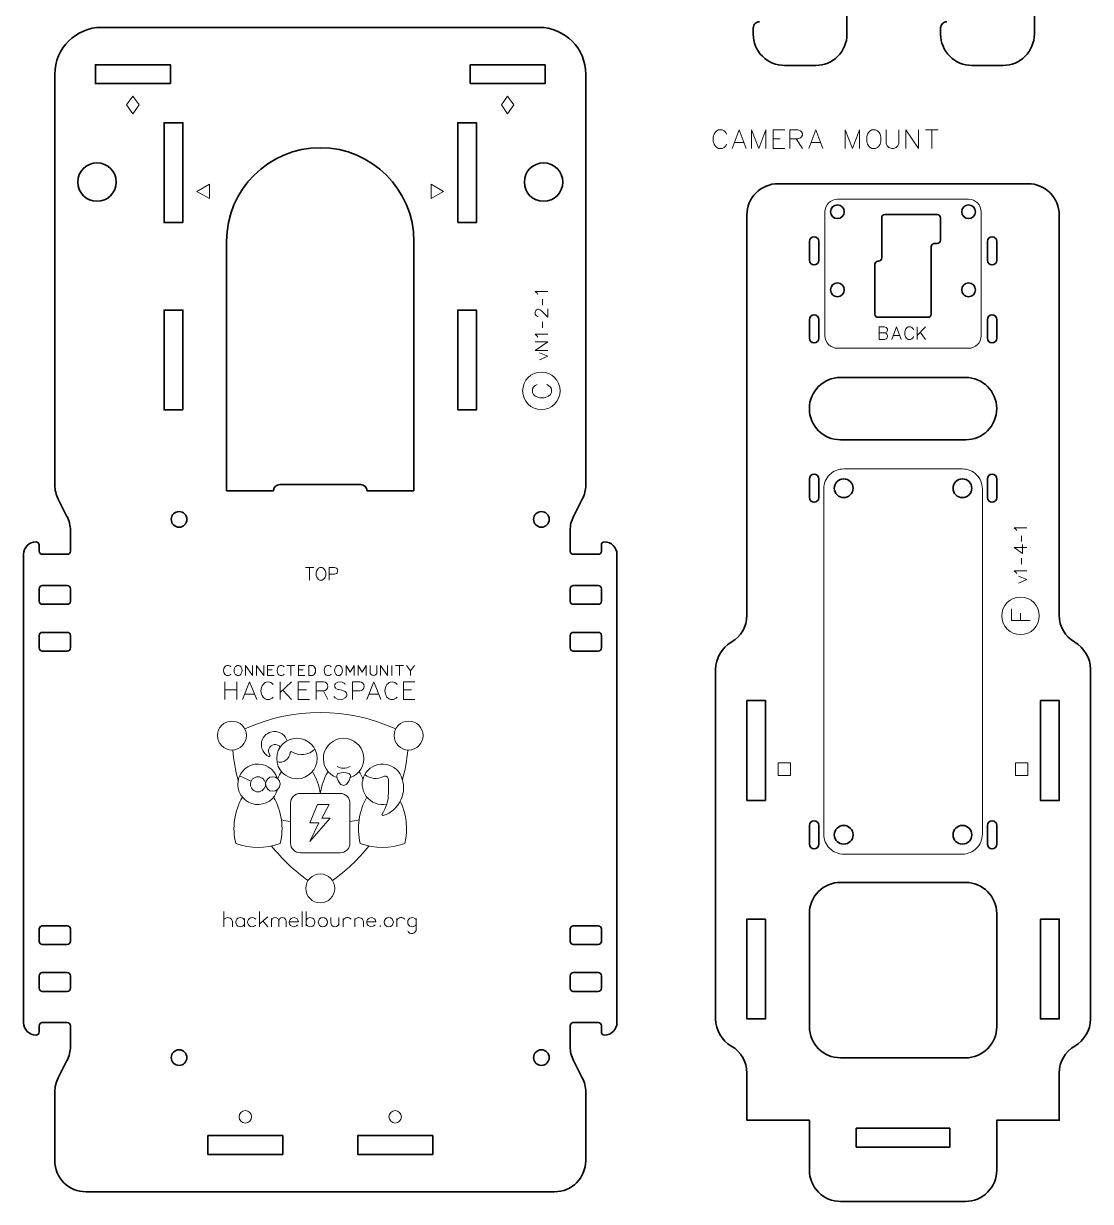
# Model space of a CAD drawing. Header units: millimetres. Extents: x 19 to 394, y 13 to 334.
# Drawn here: x 18.5 to 189.3, y 12.8 to 201.5 of the extents above; entities that cross this region are included whole.
import ezdxf

# ---------------------------------------------------------------- set-up
doc = ezdxf.new("R2010")
doc.units = ezdxf.units.MM
doc.header["$LTSCALE"] = 0.5
doc.layers.get('0').update_dxf_attribs({"lineweight": 9})
doc.layers.add('Red', color=6, linetype='Continuous', lineweight=35)

# ---------------------------------------------------------------- blocks, each defined once
blk = doc.blocks.new('CCHS Simplified Logo')
for p, q in [((14.71, 71.33), (15.92, 71.33)), ((19.71, 72.52), (21.81, 72.52)), ((20.76, 72.52), (20.76, 69.89)), ((22.77, 71.33), (23.98, 71.33)), ((47.15, 69.89), (47.15, 72.52)), ((48.09, 72.52), (50.19, 72.52)), ((49.14, 72.52), (49.14, 69.89)), ((52.03, 69.89), (52.03, 71.07)), ((3.51, 68.21), (3.51, 63.61)), ((6.67, 63.61), (6.67, 68.21)), ((17.98, 68.21), (17.98, 63.61)), ((17.98, 65.43), (20.98, 68.21)), ((3.51, 66.14), (6.67, 66.14)), ((8.74, 65.01), (11.29, 65.01)), ((20.98, 63.61), (18.69, 66.09)), ((22.71, 66.14), (24.82, 66.14)), ((30.44, 63.61), (29.29, 65.91)), ((41.17, 65.01), (43.73, 65.01)), ((50.2, 66.14), (52.32, 66.14)), ((7.39, 43.67), (10.4, 42.28)), ((3.24, 8.2), (3.24, 4.24)), ((8.66, 6.42), (8.66, 4.24)), ((12.54, 8.2), (12.54, 4.24)), ((14.72, 6.81), (12.54, 4.96)), ((15.74, 6.42), (15.74, 4.24)), ((23.76, 8.2), (23.76, 4.24)), ((24.77, 8.2), (24.77, 4.44)), ((33.35, 6.62), (33.35, 4.54)), ((34.47, 4.24), (34.47, 6.42)), ((37.47, 6.42), (37.47, 4.24)), ((48.48, 4.24), (48.48, 6.42)), ((14.72, 4.24), (13.45, 5.74)), ((44.14, 4.24), (44.14, 4.55))]:
    blk.add_line(p, q)
for points in [[(5.05, 72.14, 0.501157), (3.53, 72.14, 0.332305), (3.53, 70.27, 0.501157), (5.05, 70.27)], [(19, 72.14, 0.501157), (17.48, 72.14, 0.332305), (17.48, 70.27, 0.501157), (19, 70.27)], [(31.3, 72.14, 0.501157), (29.78, 72.14, 0.332305), (29.78, 70.27, 0.501157), (31.3, 70.27)], [(43.27, 72.52), (43.27, 70.79, -1), (41.45, 70.79), (41.45, 72.52)], [(16.16, 67.54, 0.501157), (13.51, 67.54, 0.332305), (13.51, 64.27, 0.501157), (16.16, 64.27)], [(27.4, 63.61), (27.4, 68.21), (29.29, 68.21, -1), (29.29, 65.91), (27.4, 65.91)], [(34.99, 67.56, 0.119188), (34.74, 67.86, 0.321305), (32.55, 67.86, 0.513656), (32.55, 66.52, 0.110767), (33.31, 66.2), (34.06, 66.06, -0.110767), (34.98, 65.67, -0.513656), (34.98, 64.04, -0.321305), (32.31, 64.04, -0.119188), (32, 64.4)], [(36.89, 63.61), (36.89, 68.21), (38.78, 68.21, -1), (38.78, 65.91), (36.89, 65.91)], [(48.55, 67.54, 0.501157), (45.89, 67.54, 0.332305), (45.89, 64.27, 0.501157), (48.55, 64.27)], [(48.16, 55.92, 0.218932), (8.76, 55.92)], [(19.79, 52.81, 1.531564), (15, 48.73, 0.792637), (15.31, 49.11, -1.003147), (18, 51.18)], [(5.59, 50.42, 0.042743), (7.01, 42.51, 0.042743)], [(17.14, 47.34, 0.467493), (20.62, 49.76, -0.557128), (21, 49.95, 0.342336), (27.06, 50.62)], [(49.9, 42.51, 0.042743), (51.33, 50.42)], [(17.35, 42.94, -0.03222), (18.29, 44.82)], [(26.43, 44.82, -0.094369), (28.46, 39.06, -0.094369)], [(30.48, 44.82, 0.094369), (28.46, 39.06, 0.094369)], [(39.61, 42.81, 0.034275), (38.63, 44.82)], [(8.12, 38.09, 0.194515), (6.39, 25.98, 0.181297), (18, 25.98, 0.194515), (16.26, 38.09)], [(49.35, 37.04, -0.175739), (50.53, 25.98, -0.181297), (38.92, 25.98, -0.194515), (40.65, 38.09)], [(20.7, 31.74, -0.036665), (18.31, 32.16)], [(36.22, 31.74, 0.036665), (38.6, 32.16)], [(15.74, 25.31, 0.069932), (25.29, 16.31)], [(31.63, 16.31, 0.069932), (41.18, 25.31, 0.069932)], [(3.24, 5.93, -0.802585), (5.5, 5.43), (5.5, 4.24)], [(17.62, 4.25), (17.62, 5.68, 1), (15.74, 5.68)], [(19.51, 4.25), (19.51, 5.68, 1), (17.62, 5.68)], [(22.52, 4.73, -5.586761), (22.74, 5.53), (20.38, 5.53)], [(31.18, 6.62), (31.18, 5.33, 1), (33.35, 5.33)], [(37.47, 5.93, -0.802585), (39.74, 5.43), (39.74, 4.24)], [(42.77, 4.73, -5.586761), (42.99, 5.53), (40.62, 5.53)], [(51.29, 3.14, 0.802585), (53.55, 3.65), (53.55, 6.42)]]:
    blk.add_lwpolyline(points, format="xyb")
for points in [[(7.74, 72.12, 0.520086), (6.22, 72.12, 0.315715), (6.22, 70.28, 0.520086), (7.74, 70.28, 0.315715)], [(26.22, 72.52), (25.45, 72.52), (25.45, 69.89), (26.22, 69.89, 0.252435), (26.97, 70.29, 0.299349), (26.97, 72.11, 0.252435)], [(33.99, 72.12, 0.520086), (32.48, 72.12, 0.315715), (32.48, 70.28, 0.520086), (33.99, 70.28, 0.315715)], [(40.08, 43.98, 0.292731), (45, 43.49, -0.559876), (46.26, 42.72), (46.26, 39.16, -0.145964), (44.62, 33.68, 0.705108), (44.91, 33.31, 0.446702), (49.56, 43.59, 0.622981)], [(36.36, 43.49, 0.372398), (35.9, 44.29, 0.168685), (33.21, 44.29, 0.372398), (32.75, 43.49, 0.132457), (33.69, 41.57, 0.455394), (35.42, 41.57, 0.132457)], [(23.24, 23.56), (33.68, 23.56, 0.414214), (36.22, 26.09), (36.22, 36.53, 0.414214), (33.68, 39.07), (23.24, 39.07, 0.414214), (20.7, 36.53), (20.7, 26.09, 0.414214)]]:
    blk.add_lwpolyline(points, format="xyb", close=True)
for points in [[(8.93, 69.89), (8.93, 72.52), (10.77, 69.89), (10.77, 72.52)], [(11.84, 69.89), (11.84, 72.52), (13.68, 69.89), (13.68, 72.52)], [(16.4, 69.89), (14.71, 69.89), (14.71, 72.52), (16.4, 72.52)], [(24.46, 69.89), (22.77, 69.89), (22.77, 72.52), (24.46, 72.52)], [(35.2, 69.89), (35.2, 72.52), (36.25, 70.75), (37.3, 72.52), (37.3, 69.89)], [(38.36, 69.89), (38.36, 72.52), (39.42, 70.75), (40.47, 72.52), (40.47, 69.89)], [(44.22, 69.89), (44.22, 72.52), (46.06, 69.89), (46.06, 72.52)], [(50.98, 72.52), (52.03, 71.07), (53.08, 72.52)], [(8.17, 63.61), (10.01, 68.21), (11.85, 63.61)], [(25.66, 63.61), (22.71, 63.61), (22.71, 68.21), (25.66, 68.21)], [(40.61, 63.61), (42.45, 68.21), (44.29, 63.61)], [(53.16, 63.61), (50.2, 63.61), (50.2, 68.21), (53.16, 68.21)]]:
    blk.add_lwpolyline(points)
blk.add_lwpolyline([(25.75, 26.5), (31.03, 32.62), (28.85, 32.62), (30.81, 36.14), (27.7, 36.14), (25.74, 31.37), (28.05, 31.37)], close=True)
for centre, radius in [((5.39, 54.2), 3.78), ((51.53, 54.2), 3.78), ((22.36, 48.19), 5.29), ((12.19, 41.46), 1.97), ((16.06, 41.54), 1.9), ((28.46, 14.25), 3.78), ((29.14, 5.43), 1.19), ((46.36, 5.43), 1.19)]:
    blk.add_circle(centre, radius)
for centre, radius, start, end in [((34.55, 48.19), 5.29, 289.1471, 250.8529), ((12.19, 41.46), 5.29, 17.3736, 345.1521), ((34.55, 49.05), 3.4, 240, 300), ((44.72, 41.46), 5.29, 151.5041, 282.1786), ((7.58, 5.43), 1.19, 25, 335), ((10.67, 5.43), 1.19, 39.5212, 320.4788), ((25.85, 5.43), 1.19, 205, 155), ((35.6, 5.35), 1.27, 43.2333, 152.8062), ((49.61, 5.35), 1.27, 43.2333, 152.8062), ((52.48, 5.43), 1.19, 25, 335)]:
    blk.add_arc(centre, radius, start, end)

msp = doc.modelspace()

# ---------------------------------------------------------------- linework, layer by layer
for points in [[(36.01, 187.05), (35.01, 188.46), (36.01, 189.88), (37.01, 188.46)], [(96.01, 187.05), (95.01, 188.46), (96.01, 189.88), (97.01, 188.46)], [(46.27, 174.61), (48.25, 175.75), (48.25, 173.47)], [(85.74, 174.61), (83.76, 175.75), (83.76, 173.47)], [(141.31, 81.07), (141.31, 83.07), (139.31, 83.07), (139.31, 81.07)], [(177.31, 81.07), (177.31, 83.07), (179.31, 83.07), (179.31, 81.07)]]:
    msp.add_lwpolyline(points, close=True)
at = {"color": 139, "lineweight": 0}
for points in [[(131.06, 183.77), (130.92, 184.04), (130.65, 184.33), (130.36, 184.47), (129.78, 184.47), (129.5, 184.33), (129.21, 184.04), (129.06, 183.77), (128.92, 183.34), (128.92, 182.62), (129.06, 182.18), (129.21, 181.89), (129.5, 181.63), (129.78, 181.48), (130.36, 181.48), (130.65, 181.63), (130.92, 181.89), (131.06, 182.18)], [(131.93, 181.48), (133.06, 184.47), (134.22, 181.48)], [(135.06, 181.48), (135.06, 184.47), (136.22, 181.48), (137.35, 184.47), (137.35, 181.48)], [(138.51, 181.48), (138.51, 184.47), (140.36, 184.47)], [(138.51, 183.05), (139.64, 183.05)], [(141.2, 181.48), (141.2, 184.47), (142.48, 184.47), (142.91, 184.33), (143.06, 184.18), (143.2, 183.89), (143.2, 183.63), (143.06, 183.34), (142.91, 183.19), (142.48, 183.05), (141.2, 183.05)], [(142.22, 183.05), (143.2, 181.48)], [(144.22, 181.48), (145.35, 184.47), (146.48, 181.48)], [(150.07, 181.48), (150.07, 184.47), (151.2, 181.48), (152.33, 184.47), (152.33, 181.48)], [(156.62, 184.47), (156.62, 182.33), (156.77, 181.89), (157.06, 181.63), (157.49, 181.48), (157.78, 181.48), (158.19, 181.63), (158.48, 181.89), (158.62, 182.33), (158.62, 184.47)], [(159.78, 181.48), (159.78, 184.47), (161.78, 181.48), (161.78, 184.47)], [(162.91, 184.47), (164.91, 184.47)], [(163.9, 184.47), (163.9, 181.48)], [(132.36, 182.47), (133.78, 182.47)], [(138.51, 181.48), (140.36, 181.48)], [(144.62, 182.47), (146.07, 182.47)], [(100.83, 158.12), (100.73, 158.31), (100.44, 158.6), (102.44, 158.6)], [(101.57, 156.41), (101.57, 157.35)], [(100.9, 154.6), (100.83, 154.6), (100.64, 154.7), (100.54, 154.79), (100.44, 154.96), (100.44, 155.35), (100.54, 155.54), (100.64, 155.63), (100.83, 155.73), (101, 155.73), (101.19, 155.63), (101.48, 155.44), (102.44, 154.5), (102.44, 155.83)], [(101.57, 152.79), (101.57, 153.73)], [(155.49, 150.91), (155.49, 152.91), (156.33, 152.91), (156.62, 152.82), (156.72, 152.72), (156.81, 152.53), (156.81, 152.33), (156.72, 152.14), (156.62, 152.05), (156.33, 151.95), (155.49, 151.95)], [(157.49, 150.91), (158.24, 152.91), (159.01, 150.91)], [(161.01, 152.43), (160.91, 152.62), (160.72, 152.82), (160.52, 152.91), (160.14, 152.91), (159.97, 152.82), (159.78, 152.62), (159.68, 152.43), (159.58, 152.14), (159.58, 151.66), (159.68, 151.39), (159.78, 151.2), (159.97, 151.01), (160.14, 150.91), (160.52, 150.91), (160.72, 151.01), (160.91, 151.2), (161.01, 151.39)], [(161.58, 150.91), (161.58, 152.91)], [(162.91, 152.91), (161.58, 151.56)], [(100.83, 151.25), (100.73, 151.44), (100.44, 151.73), (102.44, 151.73)], [(156.33, 151.95), (156.62, 151.85), (156.72, 151.76), (156.81, 151.56), (156.81, 151.3), (156.72, 151.11), (156.62, 151.01), (156.33, 150.91), (155.49, 150.91)], [(157.78, 151.56), (158.72, 151.56)], [(162.04, 152.05), (162.91, 150.91)], [(102.44, 149.15), (100.44, 149.15), (102.44, 150.5), (100.44, 150.5)], [(101.09, 147.64), (102.44, 148.21), (101.09, 148.77)], [(177.51, 120.25), (177.41, 120.44), (177.12, 120.73), (179.12, 120.73)], [(178.26, 118.54), (178.26, 119.47)], [(177.12, 117.57), (178.45, 116.63), (178.45, 118.05)], [(177.12, 117.57), (179.12, 117.57)], [(178.26, 114.9), (178.26, 115.86)], [(63.63, 114.37), (64.98, 114.37)], [(64.31, 114.37), (64.31, 112.37)], [(67.44, 112.37), (67.44, 114.37), (68.31, 114.37), (68.59, 114.27), (68.69, 114.17), (68.79, 113.98), (68.79, 113.69), (68.69, 113.5), (68.59, 113.4), (68.31, 113.31), (67.44, 113.31)], [(177.51, 113.38), (177.41, 113.57), (177.12, 113.86), (179.12, 113.86)], [(177.8, 111.86), (179.12, 112.44), (177.8, 112.99)], [(179.65, 105.91), (176.66, 105.91), (176.66, 107.76)], [(178.09, 105.91), (178.09, 107.05)]]:
    msp.add_lwpolyline(points, dxfattribs=at)
for points in [[(154.33, 184.47), (154.07, 184.33), (153.78, 184.04), (153.63, 183.77), (153.49, 183.34), (153.49, 182.62), (153.63, 182.18), (153.78, 181.89), (154.07, 181.63), (154.33, 181.48), (154.91, 181.48), (155.2, 181.63), (155.49, 181.89), (155.63, 182.18), (155.78, 182.62), (155.78, 183.34), (155.63, 183.77), (155.49, 184.04), (155.2, 184.33), (154.91, 184.47), (154.33, 184.47)], [(65.92, 114.37), (65.73, 114.27), (65.54, 114.08), (65.44, 113.89), (65.37, 113.6), (65.37, 113.11), (65.44, 112.85), (65.54, 112.66), (65.73, 112.46), (65.92, 112.37), (66.31, 112.37), (66.5, 112.46), (66.69, 112.66), (66.79, 112.85), (66.88, 113.11), (66.88, 113.6), (66.79, 113.89), (66.69, 114.08), (66.5, 114.27), (66.31, 114.37), (65.92, 114.37)]]:
    msp.add_lwpolyline(points, close=True, dxfattribs=at)
for points in [[(146.81, 171.35), (146.81, 151.49, 0.414214), (148.81, 149.49), (169.81, 149.49, 0.414214), (171.81, 151.49), (171.81, 171.35, 0.414214), (169.81, 173.35), (148.81, 173.35, 0.414214)], [(149.81, 68.47), (168.81, 68.47, 0.414214), (172.01, 71.67), (172.01, 126.97, 0.414214), (168.81, 130.17), (149.81, 130.17, 0.414214), (146.61, 126.97), (146.61, 71.67, 0.414214)]]:
    msp.add_lwpolyline(points, format="xyb", close=True)
for centre, radius in [((101.41, 142.68), 3), ((178.12, 106.64), 3), ((54.01, 26.39), 1), ((78.01, 26.39), 1)]:
    msp.add_circle(centre, radius)
at = {"layer": 'Red'}
for p, q in [((31.01, 200.89), (101.01, 200.89)), ((23.51, 127.59), (23.51, 193.39)), ((108.51, 193.39), (108.51, 127.59)), ((51.01, 126.66), (51.01, 166.61)), ((81.01, 126.66), (81.01, 166.61)), ((58.51, 126.66), (51.01, 126.66)), ((72.51, 127.66), (59.51, 127.66)), ((81.01, 126.66), (73.51, 126.66)), ((24.05, 125.32), (25.46, 122.56)), ((107.96, 125.32), (106.55, 122.56)), ((26.01, 116.99), (26.01, 120.29)), ((106.01, 116.99), (106.01, 120.29)), ((20.51, 118.49), (20.51, 118.49)), ((21.01, 116.99), (21.01, 117.99)), ((111.01, 116.99), (111.01, 117.99)), ((111.51, 118.49), (111.51, 118.49)), ((18.51, 116.49), (18.51, 41.49)), ((21.51, 116.49), (25.51, 116.49)), ((110.51, 116.49), (106.51, 116.49)), ((113.51, 116.49), (113.51, 41.49)), ((21.01, 40.99), (21.01, 39.99)), ((21.51, 41.49), (25.51, 41.49)), ((26.01, 40.99), (26.01, 37.69)), ((106.01, 40.99), (106.01, 37.69)), ((110.51, 41.49), (106.51, 41.49)), ((111.01, 40.99), (111.01, 39.99)), ((20.51, 39.49), (20.51, 39.49)), ((111.51, 39.49), (111.51, 39.49)), ((24.05, 32.66), (25.46, 35.42)), ((107.96, 32.66), (106.55, 35.42)), ((23.51, 19.39), (23.51, 30.39)), ((108.51, 30.39), (108.51, 19.39)), ((103.51, 14.39), (28.51, 14.39))]:
    msp.add_line(p, q, dxfattribs=at)
for points in [[(150.33, 204.79), (150.33, 199.79, -0.414214), (145.33, 194.79), (140.33, 194.79, -0.414214), (135.33, 199.79), (135.33, 200.79, -0.414214), (136.33, 201.79)], [(180.33, 204.79), (180.33, 199.79, -0.414214), (175.33, 194.79), (170.33, 194.79, -0.414214), (165.33, 199.79), (165.33, 200.79, -0.414214), (166.33, 201.79)]]:
    msp.add_lwpolyline(points, format="xyb", dxfattribs=at)
for points in [[(42.01, 191.89), (30.01, 191.89), (30.01, 194.89), (42.01, 194.89)], [(90.01, 191.89), (90.01, 194.89), (102.01, 194.89), (102.01, 191.89)], [(44.01, 169.61), (41.01, 169.61), (41.01, 185.61), (44.01, 185.61)], [(88.01, 169.61), (88.01, 185.61), (91.01, 185.61), (91.01, 169.61)], [(44.01, 139.61), (41.01, 139.61), (41.01, 155.61), (44.01, 155.61)], [(88.01, 139.61), (88.01, 155.61), (91.01, 155.61), (91.01, 139.61)], [(137.31, 77.07), (134.31, 77.07), (134.31, 93.07), (137.31, 93.07)], [(181.31, 93.07), (184.31, 93.07), (184.31, 77.07), (181.31, 77.07)], [(137.31, 58.07), (137.31, 42.07), (134.31, 42.07), (134.31, 58.07)], [(181.31, 58.07), (184.31, 58.07), (184.31, 42.07), (181.31, 42.07)], [(166.81, 24.56), (166.81, 21.56), (151.81, 21.56), (151.81, 24.56)], [(60.01, 23.39), (60.01, 20.39), (48.01, 20.39), (48.01, 23.39)], [(84.01, 23.39), (84.01, 20.39), (72.01, 20.39), (72.01, 23.39)]]:
    msp.add_lwpolyline(points, close=True, dxfattribs=at)
for points in [[(169.31, 12.85, 0.414214), (174.31, 17.85), (174.31, 25.85), (184.31, 25.85), (184.31, 33.41, -0.267949), (186.81, 37.74, 0.267949), (189.31, 42.07), (189.31, 98.07, 0.267949), (186.81, 102.4, -0.267949), (184.31, 106.73), (184.31, 170.85, 0.414214), (179.31, 175.85), (139.31, 175.85, 0.414214), (134.31, 170.85), (134.31, 106.73, -0.267949), (131.81, 102.4, 0.267949), (129.31, 98.07), (129.31, 42.07, 0.267949), (131.81, 37.74, -0.267949), (134.31, 33.41), (134.31, 25.85), (144.31, 25.85), (144.31, 17.85, 0.414214), (149.31, 12.85)], [(148.81, 170.25, -1), (148.81, 172.45, -1)], [(169.81, 172.45, -1), (169.81, 170.25, -1)], [(163.81, 165.78, -0.414214), (164.31, 166.28), (164.8, 166.28, 0.414214), (165.3, 166.78), (165.3, 170.39, 0.414214), (164.8, 170.89), (156.39, 170.89, 0.414214), (155.89, 170.39), (155.89, 163.95, -0.414214), (155.39, 163.45), (155.31, 163.45, 0.414214), (154.81, 162.95), (154.81, 154.95, 0.414214), (155.31, 154.45), (163.31, 154.45, 0.414214), (163.81, 154.95)], [(144.31, 163.6), (144.31, 166.6, -1), (145.81, 166.6), (145.81, 163.6, -1)], [(172.81, 163.6), (172.81, 166.6, -1), (174.31, 166.6), (174.31, 163.6, -1)], [(148.81, 157.75, -1), (148.81, 159.95, -1)], [(169.81, 159.95, -1), (169.81, 157.75, -1)], [(144.31, 151.1), (144.31, 154.1, -1), (145.81, 154.1), (145.81, 151.1, -1)], [(172.81, 151.1), (172.81, 154.1, -1), (174.31, 154.1), (174.31, 151.1, -1)], [(169.31, 144.83), (149.31, 144.83, 1), (149.31, 134.83), (169.31, 134.83, 1)], [(145.81, 125.57), (145.81, 128.57, 1), (144.31, 128.57), (144.31, 125.57, 1)], [(172.81, 125.57), (172.81, 128.57, -1), (174.31, 128.57), (174.31, 125.57, -1)], [(25.51, 111.49), (21.51, 111.49, 0.414214), (21.01, 110.99), (21.01, 108.99, 0.414214), (21.51, 108.49), (25.51, 108.49, 0.414214), (26.01, 108.99), (26.01, 110.99, 0.414214)], [(106.51, 111.49), (110.51, 111.49, -0.414214), (111.01, 110.99), (111.01, 108.99, -0.414214), (110.51, 108.49), (106.51, 108.49, -0.414214), (106.01, 108.99), (106.01, 110.99, -0.414214)], [(25.51, 103.99), (21.51, 103.99, 0.414214), (21.01, 103.49), (21.01, 101.49, 0.414214), (21.51, 100.99), (25.51, 100.99, 0.414214), (26.01, 101.49), (26.01, 103.49, 0.414214)], [(106.51, 103.99), (110.51, 103.99, -0.414214), (111.01, 103.49), (111.01, 101.49, -0.414214), (110.51, 100.99), (106.51, 100.99, -0.414214), (106.01, 101.49), (106.01, 103.49, -0.414214)], [(145.81, 70.07), (145.81, 73.07, 1), (144.31, 73.07), (144.31, 70.07, 1)], [(172.81, 70.07), (172.81, 73.07, -1), (174.31, 73.07), (174.31, 70.07, -1)], [(174.31, 58.95, 0.414213), (169.31, 63.95), (149.31, 63.95, 0.414214), (144.31, 58.95), (144.31, 40.83, 0.41332), (149.31, 35.85), (169.31, 35.85, 0.414214), (174.31, 40.85)], [(25.51, 53.99), (21.51, 53.99, -0.414214), (21.01, 54.49), (21.01, 56.49, -0.414214), (21.51, 56.99), (25.51, 56.99, -0.414214), (26.01, 56.49), (26.01, 54.49, -0.414214)], [(106.51, 53.99), (110.51, 53.99, 0.414214), (111.01, 54.49), (111.01, 56.49, 0.414214), (110.51, 56.99), (106.51, 56.99, 0.414214), (106.01, 56.49), (106.01, 54.49, 0.414214)], [(25.51, 46.49), (21.51, 46.49, -0.414214), (21.01, 46.99), (21.01, 48.99, -0.414214), (21.51, 49.49), (25.51, 49.49, -0.414214), (26.01, 48.99), (26.01, 46.99, -0.414214)], [(106.51, 46.49), (110.51, 46.49, 0.414214), (111.01, 46.99), (111.01, 48.99, 0.414214), (110.51, 49.49), (106.51, 49.49, 0.414214), (106.01, 48.99), (106.01, 46.99, 0.414214)]]:
    msp.add_lwpolyline(points, format="xyb", close=True, dxfattribs=at)
at = {"layer": 'Red', "color": 139, "lineweight": 0}
msp.add_lwpolyline([(100.71, 143.69), (100.43, 143.54), (100.15, 143.26), (99.99, 142.98), (99.99, 142.41), (100.15, 142.11), (100.43, 141.83), (100.71, 141.7), (101.14, 141.55), (101.86, 141.55), (102.29, 141.7), (102.57, 141.83), (102.86, 142.11), (103.01, 142.41), (103.01, 142.98), (102.86, 143.26), (102.57, 143.54), (102.29, 143.69)], dxfattribs=at)
at = {"layer": 'Red'}
for centre, radius in [((30.26, 176.11), 3.08), ((101.76, 176.11), 3.08), ((149.81, 127.07), 1.5), ((168.81, 127.07), 1.5), ((43.41, 122.09), 1.25), ((101.41, 122.09), 1.25), ((149.81, 71.57), 1.5), ((168.81, 71.57), 1.5), ((43.41, 35.89), 1.25), ((101.41, 35.89), 1.25)]:
    msp.add_circle(centre, radius, dxfattribs=at)
for centre, radius, start, end in [((31.01, 193.39), 7.5, 90, 180), ((101.01, 193.39), 7.5, 0, 90), ((66.01, 166.61), 15, 0, 180), ((28.51, 127.59), 5, 180, 207.0309), ((59.51, 126.66), 1, 90, 180), ((72.51, 126.66), 1, 0, 90), ((103.51, 127.59), 5, 332.9691, 0), ((21.01, 120.29), 5, 0, 27.0309), ((111.01, 120.29), 5, 152.9691, 180), ((20.51, 116.49), 2, 90, 180), ((20.51, 117.99), 0.5, 0, 90), ((21.51, 116.99), 0.5, 180, 270), ((25.51, 116.99), 0.5, 270, 0), ((106.51, 116.99), 0.5, 180, 270), ((110.51, 116.99), 0.5, 270, 0), ((111.51, 117.99), 0.5, 90, 180), ((111.51, 116.49), 2, 0, 90), ((20.51, 41.49), 2, 180, 270), ((20.51, 39.99), 0.5, 270, 0), ((21.51, 40.99), 0.5, 90, 180), ((25.51, 40.99), 0.5, 0, 90), ((106.51, 40.99), 0.5, 90, 180), ((110.51, 40.99), 0.5, 0, 90), ((111.51, 39.99), 0.5, 180, 270), ((111.51, 41.49), 2, 270, 0), ((21.01, 37.69), 5, 332.9691, 0), ((111.01, 37.69), 5, 180, 207.0309), ((28.51, 30.39), 5, 152.9691, 180), ((103.51, 30.39), 5, 0, 27.0309), ((28.51, 19.39), 5, 180, 270), ((103.51, 19.39), 5, 270, 0)]:
    msp.add_arc(centre, radius, start, end, dxfattribs=at)

# ---------------------------------------------------------------- block references
at = {"xscale": 0.6128397287644091, "yscale": 0.6128397287644091, "zscale": 0.6128397287644091}
msp.add_blockref('CCHS Simplified Logo', (48.57, 54.25), dxfattribs=at)

doc.saveas('drawing.dxf')
